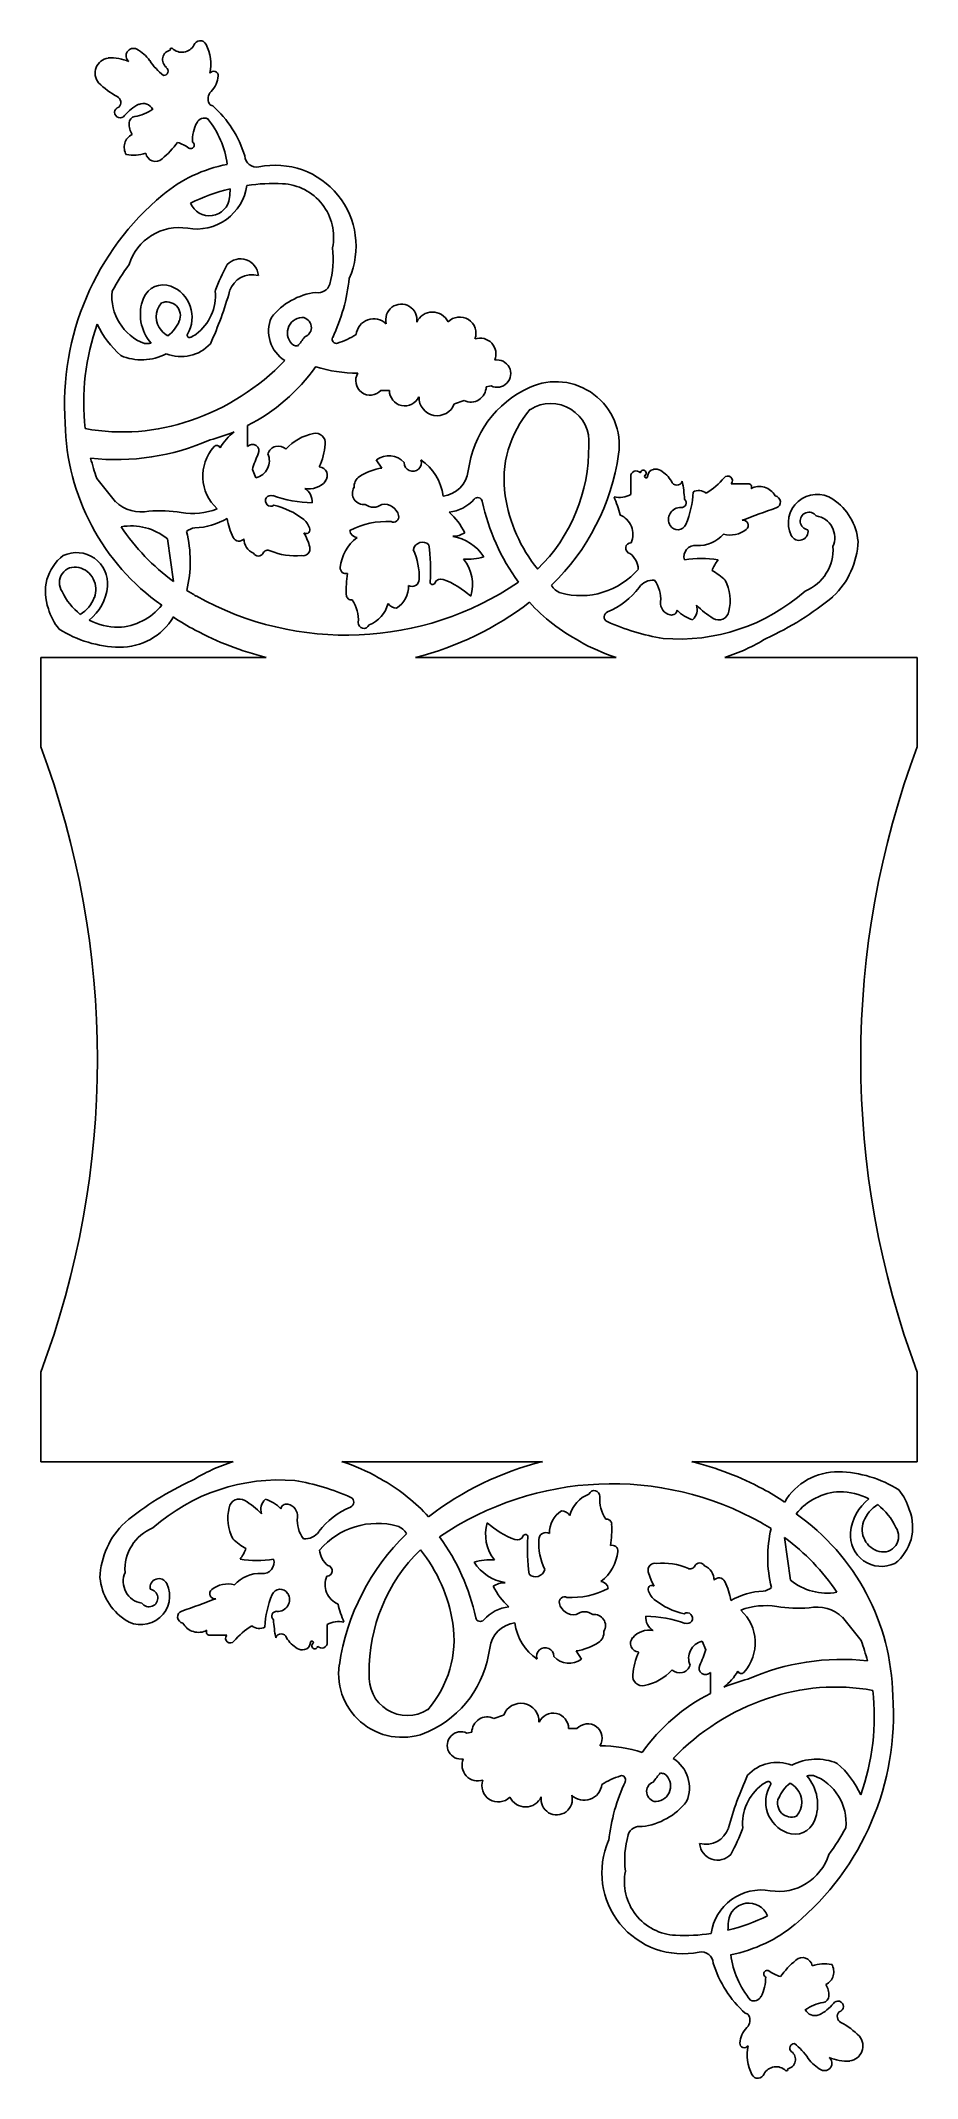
# Model space of a CAD drawing. Header units: inches. Extents: x -69 to 36, y -38 to 206.
import ezdxf

# ---------------------------------------------------------------- set-up
doc = ezdxf.new("R2010")
doc.units = ezdxf.units.IN
doc.layers.add('INTERIOR_LOOPS', color=7, linetype='CONTINUOUS')
doc.layers.add('OUTER_LOOP', color=7, linetype='CONTINUOUS')

msp = doc.modelspace()

# ---------------------------------------------------------------- linework, layer by layer
at = {"layer": 'INTERIOR_LOOPS', "color": 3, "linetype": 'Continuous', "ltscale": 25.4}
for p, q in [((-60.12, 151), (-62.36, 153.8)), ((-53.17, 141.45), (-53.9, 146.56)), ((-24.19, 132.34), (-0.14, 132.34)), ((-8.94, 35.91), (-32.99, 35.91)), ((20.77, 21.69), (20.04, 26.8)), ((29.22, 14.45), (26.99, 17.25))]:
    msp.add_line(p, q, dxfattribs=at)
for centre, radius, start, end in [((-50.41, 189.79), 6.1, 260.1015, 351.6964), ((-41.14, 166.87), 22.28, 103.6359, 116.6189), ((-57.98, 188.62), 11.59, 354.2118, 359.4894), ((-41.14, 166.87), 22.28, 87.3537, 98.3248), ((-40.42, 182.69), 6.44, 348.7893, 87.2562), ((-48.87, 187.7), 2.43, 202.0624, 354.2118), ((-52.49, 177.61), 6.25, 80.5172, 163.0466), ((-45.14, 180.1), 11.11, 344.3048, 6.9054), ((-36.26, 162.94), 27.66, 143.3883, 151.265), ((-24.55, 167.44), 25.21, 151.632, 159.5178), ((-45.15, 177.95), 2.16, 4.7074, 137.0747), ((-54.5, 175.61), 6.05, 174.0154, 249.4054), ((-54.4, 174.45), 2.55, 68.7496, 158.2841), ((-54.92, 173.12), 3.99, 329.4935, 68.7496), ((-53.96, 175.74), 5.82, 307.0133, 5.0989), ((-89.84, 188.45), 45.08, 335.76, 344.3059), ((-43.73, 175.36), 2.86, 75.33, 161.5978), ((-35.09, 168.05), 8.11, 97.2031, 141.5552), ((-35.81, 177.48), 1.42, 257.6669, 344.3048), ((-51.91, 173.46), 5.23, 158.2841, 221.3544), ((-52.73, 173.17), 2.51, 138.8358, 221.1642), ((-53.99, 173.3), 1.65, 337.4348, 112.5152), ((-36.26, 162.94), 27.66, 160.2609, 186.5916), ((-51.74, 177.2), 11.64, 204.9575, 228.2409), ((-52.31, 173.54), 3.07, 221.1642, 240.2094), ((-56.55, 174.37), 4.42, 307.9507, 337.4348), ((-51.25, 170.96), 0.273, 149.4935, 292.2992), ((-52.31, 173.54), 3.07, 292.2992, 307.0133), ((-37.65, 171.45), 4.13, 156.6365, 238.4272), ((-37.66, 171.24), 1.86, 93.5788, 233.0502), ((-37.86, 171.89), 1.21, 290.0521, 86.1941), ((-57, 174.46), 6.45, 247.277, 297.4051), ((-56.55, 174.37), 4.42, 269.0746, 279.3491), ((-52.26, 173.16), 4.77, 248.2097, 317.5844), ((-36.61, 179.59), 10.07, 257.5646, 260.3817), ((-60.22, 187.5), 28.27, 320.8582, 323.6688), ((-60.22, 187.5), 28.27, 288.7654, 316.1893), ((-0.69, 153.64), 12.88, 139.0847, 188.5637), ((-7.98, 158.18), 4.59, 354.3996, 122.0366), ((-59.28, 184.32), 24.96, 259.7112, 289.0771), ((-54.56, 180.24), 22.59, 284.8147, 292.5593), ((-41.43, 153.72), 7.21, 128.2371, 148.6853), ((-60.03, 184.14), 28.09, 263.7444, 293.5944), ((-44.32, 154.06), 5.33, 138.3936, 227.3262), ((-47.99, 157.32), 0.423, 18.9673, 138.3936), ((-23.7, 157.44), 20.28, 314.2474, 0.8125), ((-37.61, 162.61), 26.27, 194.0903, 199.6097), ((4.72, 154.45), 18.34, 188.5637, 218.984), ((-57.01, 154.3), 4.53, 226.6171, 281.4656), ((-54.75, 134.31), 15.6, 80.7459, 95.0082), ((-50.89, 157.97), 8.37, 260.7459, 290.6852), ((-58.26, 141.17), 6.93, 51.0544, 99.8055), ((-37.61, 162.61), 26.27, 213.8162, 233.6794), ((-64.97, 141.3), 1.87, 75.6242, 214.4388), ((-65.18, 140.49), 2.71, 339.2837, 75.6242), ((-59.8, 143.33), 7.39, 204.6789, 232.1672), ((-66.45, 140.96), 4.06, 301.3198, 339.2837), ((-33.13, 168.25), 37.01, 283.9783, 307.6418), ((6.06, 154.06), 22.44, 222.3391, 241.8624), ((6.37, 153.06), 21.72, 239.8868, 252.5536), ((-39.5, 15.19), 21.72, 59.8868, 72.5536), ((0, 0), 37.01, 103.9783, 127.6418), ((-39.25, 14.07), 22.57, 59.9725, 61.8569), ((-39.19, 14.19), 22.44, 42.3391, 59.967), ((33.31, 27.29), 4.06, 121.3198, 159.2837), ((26.67, 24.92), 7.39, 24.6789, 52.1672), ((32.05, 27.77), 2.71, 159.2837, 255.6242), ((31.84, 26.95), 1.87, 255.6242, 34.4388), ((-9.44, 10.81), 20.28, 134.2474, 180.8125), ((-37.85, 13.8), 18.34, 8.5637, 38.984), ((4.48, 5.64), 26.27, 33.8162, 53.6794), ((25.12, 27.08), 6.93, 231.0544, 279.8055), ((17.76, 10.28), 8.37, 80.7459, 110.6852), ((11.19, 14.19), 5.33, 318.3936, 47.3262), ((21.61, 33.94), 15.6, 260.7459, 275.0082), ((23.88, 13.95), 4.53, 46.6171, 101.4656), ((-32.44, 14.61), 12.88, 319.0847, 8.5637), ((4.48, 5.64), 26.27, 14.0903, 19.6097), ((-25.15, 10.07), 4.59, 174.3996, 302.0366), ((8.3, 14.54), 7.21, 308.2371, 328.6853), ((21.43, -11.99), 22.59, 104.8147, 112.5593), ((14.86, 10.93), 0.423, 198.9673, 318.3936), ((26.9, -15.89), 28.09, 83.7444, 113.5944), ((27.08, -19.25), 28.27, 108.7654, 136.1893), ((26.15, -16.07), 24.96, 79.7112, 109.0771), ((3.13, 5.31), 27.66, 340.2609, 6.5916), ((4.52, -3.2), 4.13, 336.6365, 58.4272), ((23.87, -6.21), 6.45, 67.277, 117.4051), ((27.08, -19.25), 28.27, 140.8582, 143.6688), ((4.53, -2.99), 1.86, 273.5788, 53.0502), ((3.48, -11.34), 10.07, 77.5646, 80.3817), ((56.71, -20.2), 45.08, 155.76, 164.3059), ((19.13, -4.91), 4.77, 68.2097, 137.5844), ((18.11, -2.71), 0.273, 329.4935, 112.2992), ((23.42, -6.12), 4.42, 89.0746, 99.3491), ((18.77, -5.21), 5.23, 338.2841, 41.3544), ((21.36, -7.36), 6.05, 354.0154, 69.4054), ((18.61, -8.94), 11.64, 24.9575, 48.2409), ((1.96, 0.2), 8.11, 277.2031, 321.5552), ((4.72, -3.64), 1.21, 110.0521, 266.1941), ((20.83, -7.49), 5.82, 127.0133, 185.0989), ((19.17, -5.29), 3.07, 112.2992, 127.0133), ((21.78, -4.87), 3.99, 149.4935, 248.7496), ((20.85, -5.05), 1.65, 157.4348, 292.5152), ((23.42, -6.12), 4.42, 127.9507, 157.4348), ((19.17, -5.29), 3.07, 41.1642, 60.2094), ((19.6, -4.92), 2.51, 318.8358, 41.1642), ((21.26, -6.2), 2.55, 248.7496, 338.2841), ((12, -11.85), 11.11, 164.3048, 186.9054), ((2.67, -9.23), 1.42, 77.6669, 164.3048), ((10.6, -7.11), 2.86, 255.33, 341.5978), ((-8.58, 0.81), 25.21, 331.632, 339.5178), ((3.13, 5.31), 27.66, 323.3883, 331.265), ((12.02, -9.7), 2.16, 184.7074, 317.0747), ((19.35, -9.36), 6.25, 260.5172, 343.0466), ((7.29, -14.44), 6.44, 168.7893, 267.2562), ((17.27, -21.54), 6.1, 80.1015, 171.6964), ((15.74, -19.44), 2.43, 22.0624, 174.2118), ((8.01, 1.38), 22.28, 283.6359, 296.6189), ((24.85, -20.37), 11.59, 174.2118, 179.4894), ((8.01, 1.38), 22.28, 267.3537, 278.3248)]:
    msp.add_arc(centre, radius, start, end, dxfattribs=at)
at = {"layer": 'OUTER_LOOP', "color": 3, "linetype": 'Continuous', "ltscale": 25.4}
for p, q in [((-28.31, 164.35), (-27.3, 164.35)), ((-15.72, 164.78), (-15.11, 164.89)), ((-19.52, 162.74), (-18.35, 163.13)), ((-44.3, 157.61), (-44.3, 160.12)), ((-43.29, 153.87), (-43.72, 154.88)), ((-28.87, 156.02), (-28.2, 155.02)), ((15.81, 153.16), (13.66, 153.16)), ((-69.07, 132.34), (-69.07, 121.63)), ((-69.07, 132.34), (-42.07, 132.34)), ((12.88, 132.34), (35.93, 132.34)), ((35.93, 121.63), (35.93, 132.34)), ((-69.07, 46.63), (-69.07, 35.91)), ((35.93, 35.91), (35.93, 46.63)), ((-46.02, 35.91), (-69.07, 35.91)), ((35.93, 35.91), (8.94, 35.91)), ((-48.94, 15.09), (-46.79, 15.09)), ((-4.27, 12.23), (-4.93, 13.23)), ((10.16, 14.38), (10.59, 13.37)), ((11.16, 10.65), (11.16, 8.13)), ((-13.62, 5.51), (-14.78, 5.12)), ((-17.42, 3.47), (-18.02, 3.36)), ((-4.83, 3.9), (-5.83, 3.9))]:
    msp.add_line(p, q, dxfattribs=at)
for centre, radius, start, end in [((-57.97, 204.47), 0.882, 62.918, 232.5159), ((-59.46, 201.55), 4.15, 34.0827, 62.918), ((-53.4, 205.23), 0.161, 45.3255, 217.5115), ((-52.15, 206.5), 1.62, 225.3255, 331.6498), ((-49.97, 205.47), 0.792, 26.1345, 160.8932), ((-54.19, 203.4), 5.49, 349.2946, 26.1345), ((-60.74, 202.39), 1.82, 98.0486, 219.9904), ((-60.64, 198.83), 5.38, 66.6416, 93.8105), ((-49.42, 208.35), 7.97, 214.0827, 231.6875), ((-53.33, 204), 1.15, 99.7702, 233.3368), ((-54.35, 202.64), 0.543, 268.996, 53.3368), ((-55.83, 207.42), 8.84, 224.4974, 242.4402), ((-48.35, 202.07), 0.538, 357.0866, 145.1538), ((-50.59, 202.19), 2.78, 314.0504, 357.0866), ((-59.56, 197.67), 0.655, 104.8334, 325.9126), ((-60.29, 198.87), 0.804, 314.5572, 62.4402), ((-55.42, 194.47), 4.58, 114.2423, 141.8579), ((-58.67, 202.43), 5.32, 279.4252, 304.504), ((-56.79, 197.5), 1.25, 25.3934, 114.2423), ((-47.81, 199.31), 1.22, 134.0504, 209.8162), ((-48.46, 198.94), 0.474, 209.8162, 270.7854), ((-57.51, 188.49), 13.48, 17.1238, 47.7575), ((-56.06, 196.3), 2.43, 177.6679, 211.9988), ((-57.67, 196.37), 0.819, 99.4252, 177.6679), ((-46.19, 194.25), 4.72, 151.8073, 181.7561), ((-49.48, 196.01), 0.981, 66.804, 151.8073), ((-57.27, 190.16), 10.61, 6.9993, 39.5902), ((-57.39, 193.5), 1.68, 115.5501, 212.2333), ((-62.29, 201.23), 11.98, 310.3757, 323.3468), ((-54.37, 188.96), 5.39, 55.4915, 71.7537), ((-51.08, 193.74), 0.407, 235.4915, 64.2254), ((-58.03, 197.84), 5.29, 261.4702, 286.9391), ((-55.32, 192.99), 1.19, 190.6463, 311.5941), ((-43.47, 174.6), 17.16, 100.9875, 129.8084), ((-43.22, 192.53), 1.41, 182.6322, 281.5687), ((-41, 181.64), 9.7, 336.4509, 101.5687), ((-33.54, 162.68), 32.68, 129.8084, 183.9993), ((-54.56, 180.24), 22.59, 334.9384, 353.7076), ((-25.87, 172.82), 1.87, 350.8929, 194.9557), ((-22.14, 171.67), 2.07, 25.3475, 155.673), ((-36.61, 179.59), 10.07, 287.9351, 301.9118), ((-29.17, 170.81), 2.13, 45.7328, 173.7598), ((-18.88, 171.19), 1.95, 339.7954, 135.6687), ((-33.66, 170.47), 0.485, 154.9384, 287.9351), ((-16.44, 168.7), 1.91, 337.5391, 108.3622), ((-54.56, 180.24), 22.59, 297.0314, 324.7092), ((-31.15, 182.67), 16.26, 252.1983, 270.3062), ((-29.6, 165.5), 1.73, 148.0637, 318.3468), ((-14.4, 166.36), 1.64, 244.1695, 99.7367), ((-25.44, 164.35), 1.86, 180, 334.9039), ((-17.55, 164.78), 1.84, 244.2099, 360), ((-5.26, 153.16), 12.68, 114.4575, 173.0826), ((-7.37, 157.78), 7.61, 351.7546, 114.4575), ((-21.57, 163.49), 2.18, 178.1539, 339.8964), ((-38.91, 160.87), 27.23, 180.985, 234.9092), ((-35.12, 153.06), 6.25, 101.8674, 137.1273), ((-36.16, 158.02), 1.19, 354.1084, 101.8674), ((-43.71, 157.09), 0.783, 334.0818, 138.4918), ((-32.48, 151.63), 11.7, 154.0818, 163.8767), ((-43.76, 155.9), 2.08, 283.071, 23.839), ((-40.6, 156.35), 1.32, 47.3795, 162.5083), ((-44.1, 158.83), 9.17, 336.4291, 354.1084), ((-27.38, 153.99), 2.51, 42.4341, 126.1347), ((-26.85, 160.6), 27.29, 314.0428, 351.7546), ((-35.77, 154.13), 1.04, 319.1964, 86.0078), ((-30.06, 152.78), 1.48, 123.1096, 183.8004), ((-27.28, 148.52), 6.57, 98.0355, 123.1096), ((-24.5, 155.67), 1.03, 179.1215, 19.8194), ((-26.97, 150.91), 6.16, 7.1498, 56.0205), ((-21.28, 155.1), 3.45, 276.9675, 353.0826), ((2.26, 154.04), 0.646, 38.9925, 182.1526), ((-27.02, 152.94), 28.65, 357.8474, 2.1526), ((3.12, 154.43), 0.352, 309.1506, 177.6793), ((3.45, 154.03), 0.176, 129.1506, 357.6791), ((4.54, 153.98), 0.921, 102.7591, 177.6791), ((4.6, 153.76), 1.15, 58.3001, 102.7591), ((3.12, 151.37), 3.96, 31.6498, 58.3001), ((13.23, 153.52), 0.56, 320.1698, 140.1698), ((-41.5, 151.11), 0.648, 70.4111, 303.8266), ((-36.28, 165.78), 14.92, 250.4111, 268.9615), ((-36.95, 155.15), 2.61, 259.7151, 319.1964), ((-38.46, 150.99), 1.91, 356.2183, 56.8718), ((-30.39, 152), 1.34, 149.3167, 278.0173), ((-16.72, 150.94), 0.555, 11.9629, 138.6598), ((0.26, 154.23), 2.73, 256.3184, 299.9558), ((-12.09, 146.49), 12.76, 13.3212, 23.5186), ((7.14, 153.66), 0.68, 198.3899, 341.6101), ((-11.82, 149.74), 19.95, 4.4686, 10.7076), ((-1.64, 152.5), 10.72, 336.8114, 358.1521), ((9.76, 150.99), 1.35, 48.9836, 120.6186), ((5.99, 159.56), 8.87, 301.7085, 320.1698), ((15.69, 152.77), 0.404, 327.9195, 72.1371), ((17.03, 150.7), 2.12, 28.2619, 118.312), ((18.8, 150.96), 0.742, 289.2497, 82.1616), ((23.92, 148.45), 3.43, 56.1919, 205.6864), ((-43.03, 142.06), 8.72, 51.1596, 77.5193), ((-29.2, 152.01), 1.67, 233.1, 306.9), ((-27.93, 148.91), 1.79, 14.0018, 98.5718), ((-26.82, 149.19), 0.639, 244.1389, 14.0018), ((-20.67, 154.41), 4.7, 276.4275, 318.6598), ((-25.09, 144.05), 7.54, 25.3253, 49.0167), ((8.66, 156.32), 25.39, 191.9629, 216.1339), ((-0.67, 147.09), 2.54, 336.7089, 66.9218), ((7.54, 148.88), 1.41, 86.123, 211.9936), ((7.68, 150.87), 0.579, 266.123, 47.516), ((66.97, 13), 145.39, 109.2497, 110.9579), ((22.97, 148.68), 1.06, 35.5561, 262.5605), ((23.39, 146.68), 2.66, 336.6941, 80.4847), ((22.03, 145.62), 6.84, 5.2202, 56.1919), ((-50.53, 146.29), 1.56, 92.6839, 133.7495), ((-65.83, 143.82), 14.67, 346.3708, 14.2005), ((-51, 156.28), 8.44, 272.6839, 300.3521), ((-38.91, 150.18), 7.91, 188.5962, 206.0833), ((-45.32, 147.04), 0.769, 206.0833, 321.2253), ((-38.85, 147.25), 2.06, 12.8062, 51.1596), ((-37.27, 147.61), 0.44, 229.1655, 12.8062), ((-43.23, 143.9), 6.6, 14.477, 30.7272), ((-28.06, 142.6), 5.15, 127.2301, 174.3149), ((-27.68, 139.26), 9.37, 86.3995, 117.6679), ((-31.1, 147.63), 0.935, 184.3808, 265.5691), ((-19.69, 149.39), 2.54, 269.5985, 303.8276), ((-20.69, 141.28), 5.65, 33.5922, 80.0049), ((7.24, 148.69), 1.05, 211.9936, 336.8114), ((9.7, 149.82), 4.08, 267.0651, 318.1601), ((13.52, 150.11), 3.11, 255.3167, 308.4808), ((15.07, 148.16), 0.618, 308.4808, 99.466), ((21.79, 147.42), 1.06, 205.6864, 11.2135), ((-63.02, 140.19), 5.5, 127.5617, 201.5327), ((-64.79, 141.16), 3.74, 354.7066, 115.0547), ((-42.89, 146.54), 1.84, 179.4293, 247.9046), ((-43, 145.12), 0.641, 206.5249, 333.4751), ((-41.86, 144.55), 0.641, 63.4249, 153.4751), ((-38.56, 152.28), 7.77, 247.1983, 275.2943), ((-37.64, 145.35), 0.824, 255.573, 14.477), ((-23.34, 145.02), 1.12, 46.8186, 167.415), ((-31.75, 141.94), 8.03, 358.1342, 24.4664), ((-42.54, 142.97), 20.17, 355.5113, 8.1807), ((-17.91, 150.35), 6.25, 265.3961, 288.0352), ((1.66, 145.43), 0.654, 90, 257.3306), ((-0.09, 142.73), 2.62, 4.4311, 52.1286), ((9.33, 144.43), 1.34, 83.3098, 197.1283), ((10.06, 130.35), 13.83, 81.6528, 98.3472), ((20.53, 145.23), 5.32, 291.7461, 4.2882), ((19.32, 146.57), 9.53, 313.1539, 358.0345), ((-32.51, 143.05), 0.677, 174.3149, 286.0247), ((-19.47, 140.39), 13.01, 171.1173, 182.5286), ((-21.12, 140.93), 0.798, 70.0408, 156.3927), ((-22.27, 141.06), 4.92, 343.523, 38.3665), ((-4.39, 148.83), 9.09, 254.5357, 319.5365), ((16.88, 140.52), 5.96, 143.8447, 158.0886), ((8.5, 137.17), 6.26, 44.9849, 62.9127), ((-66.84, 141.35), 5.79, 308.1683, 354.7066), ((-37.61, 162.61), 26.27, 237.8959, 240.7293), ((-32.48, 171.71), 36.71, 240.6835, 304.2048), ((-31.85, 139.84), 0.61, 182.5286, 280.1029), ((-35.63, 136.76), 4.61, 356.9249, 32.5376), ((-28.06, 140.82), 3.05, 301.9537, 2.5705), ((-24.58, 141.71), 0.861, 240.0175, 358.1342), ((-22.13, 141.37), 0.3, 175.5113, 336.3927), ((-24.19, 132.49), 9.77, 47.2573, 70.0408), ((-6.12, 141.94), 2, 208.6584, 249.8464), ((-4.49, 145.96), 8.82, 292.0466, 323.6262), ((4.32, 139.47), 2.13, 85.9622, 143.6262), ((1.43, 139.36), 3.77, 354.6718, 36.3506), ((7.38, 157.27), 22.74, 265.2246, 311.6753), ((8.16, 139.15), 5.36, 346.0607, 27.0918), ((2.85, 167.46), 36.11, 294.5131, 309.5427), ((-62.08, 139.78), 6.27, 194.831, 220.2903), ((-59.8, 143.33), 7.39, 242.1166, 270.1757), ((-60.12, 143.06), 7.13, 272.7152, 321.1593), ((-59.49, 140.86), 7.3, 268.7474, 329.7535), ((-36.24, 162.44), 30.42, 236.1425, 241.8938), ((-31.2, 139.83), 3.89, 292.0044, 344.7783), ((-26.47, 139.36), 1.12, 209.2565, 271.2106), ((-0.95, 137.2), 0.631, 112.0466, 245.9511), ((6.66, 138.87), 1.48, 174.6718, 257.3353), ((6.49, 138.13), 0.714, 257.3353, 350.0911), ((10.05, 140.55), 3.83, 221.7567, 254.9836), ((7.84, 138.08), 1.73, 315.0339, 16.9172), ((16.49, 145.42), 9.78, 224.3209, 239.316), ((12.13, 138.07), 1.25, 239.316, 350.2724), ((-59.34, 147.66), 14.11, 237.8056, 268.7474), ((-33.13, 168.25), 37.01, 241.8938, 256.0217), ((-30.36, 136.48), 0.67, 176.9249, 337.9963), ((10.11, 161.97), 27.76, 245.9511, 260.41), ((6.37, 153.06), 21.72, 287.4464, 301.8249), ((-169.43, 84.13), 107.14, 339.5127, 20.4873), ((136.3, 84.13), 107.14, 159.5127, 200.4873), ((-39.5, 15.19), 21.72, 107.4464, 121.8249), ((0, 0), 37.01, 61.8938, 76.0217), ((26.36, 27.39), 7.3, 88.7474, 149.7535), ((26.21, 20.59), 14.11, 57.8056, 88.7474), ((-35.98, 0.79), 36.11, 114.5131, 129.5427), ((-40.51, 10.98), 22.74, 85.2246, 131.6753), ((-43.24, 6.28), 27.76, 65.9511, 80.41), ((-0.65, -3.45), 36.71, 60.6835, 124.2048), ((-1.94, 28.42), 3.89, 112.0044, 164.7783), ((-2.77, 31.77), 0.67, 356.9249, 157.9963), ((3.1, 5.81), 30.42, 56.1425, 61.8938), ((26.98, 25.19), 7.13, 92.7152, 141.1593), ((26.67, 24.92), 7.39, 62.1166, 90.1757), ((28.94, 28.47), 6.27, 14.831, 40.2903), ((-41.29, 29.1), 5.36, 166.0607, 207.0918), ((-45.26, 30.18), 1.25, 59.316, 170.2724), ((-49.62, 22.84), 9.78, 44.3209, 59.316), ((-40.97, 30.17), 1.73, 135.0339, 196.9172), ((-43.18, 27.7), 3.83, 41.7567, 74.9836), ((-39.62, 30.12), 0.714, 77.3353, 170.0911), ((-39.79, 29.38), 1.48, 354.6718, 77.3353), ((-28.64, 22.29), 8.82, 112.0466, 143.6262), ((-32.19, 31.05), 0.631, 292.0466, 65.9511), ((-5.07, 27.43), 3.05, 121.9537, 182.5705), ((-6.67, 28.89), 1.12, 29.2565, 91.2106), ((2.5, 31.49), 4.61, 176.9249, 212.5376), ((5.77, 7.38), 27.23, 0.985, 54.9092), ((33.71, 26.9), 5.79, 128.1683, 174.7066), ((29.89, 28.06), 5.5, 307.5617, 21.5327), ((-52.45, 21.68), 9.53, 133.1539, 178.0345), ((-53.66, 23.02), 5.32, 111.7461, 184.2882), ((-34.57, 28.89), 3.77, 174.6718, 216.3506), ((-37.45, 28.78), 2.13, 265.9622, 323.6262), ((-28.74, 19.42), 9.09, 74.5357, 139.5365), ((-6.28, 7.65), 27.29, 134.0428, 171.7546), ((-27.01, 26.31), 2, 28.6584, 69.8464), ((-41.79, 11.93), 25.39, 11.9629, 36.1339), ((-10.86, 27.19), 4.92, 163.523, 218.3665), ((-8.94, 35.76), 9.77, 227.2573, 250.0408), ((-12.01, 27.32), 0.798, 250.0408, 336.3927), ((-11, 26.88), 0.3, 355.5113, 156.3927), ((-8.55, 26.55), 0.861, 60.0175, 178.1342), ((-1.28, 28.41), 0.61, 2.5286, 100.1029), ((-13.67, 27.86), 13.01, 351.1173, 2.5286), ((4.48, 5.64), 26.27, 57.8959, 60.7293), ((32.69, 24.43), 14.67, 166.3708, 194.2005), ((31.66, 27.09), 3.74, 174.7066, 295.0547), ((-41.63, 31.08), 6.26, 224.9849, 242.9127), ((-50.01, 27.73), 5.96, 323.8447, 338.0886), ((-33.05, 25.52), 2.62, 184.4311, 232.1286), ((9.4, 25.28), 20.17, 175.5113, 188.1807), ((-1.39, 26.31), 8.03, 178.1342, 204.4664), ((-5.07, 25.65), 5.15, 307.2301, 354.3149), ((-0.62, 25.21), 0.677, 354.3149, 106.0247), ((-55.16, 22.63), 6.84, 185.2202, 236.1919), ((-56.53, 21.57), 2.66, 156.6941, 260.4847), ((-42.83, 18.43), 4.08, 87.0651, 138.1601), ((-43.19, 37.9), 13.83, 261.6528, 278.3472), ((-42.46, 23.83), 1.34, 263.3098, 17.1283), ((-32.46, 21.16), 2.54, 156.7089, 246.9218), ((-34.8, 22.82), 0.654, 270, 77.3306), ((-15.22, 17.9), 6.25, 85.3961, 108.0352), ((-12.45, 26.97), 5.65, 213.5922, 260.0049), ((-9.79, 23.23), 1.12, 226.8186, 347.415), ((4.51, 22.9), 0.824, 75.573, 194.477), ((10.1, 24.35), 6.6, 194.477, 210.7272), ((5.43, 15.97), 7.77, 67.1983, 95.2943), ((8.73, 23.7), 0.641, 243.4249, 333.4751), ((9.87, 23.13), 0.641, 26.5249, 153.4751), ((9.75, 21.71), 1.84, 359.4293, 67.9046), ((-57.06, 19.8), 3.43, 236.1919, 25.6864), ((-56.1, 19.57), 1.06, 215.5561, 82.5605), ((-54.92, 20.83), 1.06, 25.6864, 191.2135), ((-48.2, 20.09), 0.618, 128.4808, 279.466), ((-46.65, 18.14), 3.11, 75.3167, 128.4808), ((-31.49, 15.75), 10.72, 156.8114, 178.1521), ((-40.38, 19.56), 1.05, 31.9936, 156.8114), ((-40.68, 19.37), 1.41, 266.123, 31.9936), ((-13.45, 18.86), 2.54, 89.5985, 123.8276), ((-8.04, 24.2), 7.54, 205.3253, 229.0167), ((-6.32, 19.06), 0.639, 64.1389, 194.0018), ((-5.45, 28.99), 9.37, 266.3995, 297.6679), ((-2.03, 20.62), 0.935, 4.3808, 85.5691), ((4.14, 20.64), 0.44, 49.1655, 192.8062), ((5.72, 21), 2.06, 192.8062, 231.1596), ((12.19, 21.21), 0.769, 26.0833, 141.2253), ((5.78, 18.07), 7.91, 8.5962, 26.0833), ((17.87, 11.97), 8.44, 92.6839, 120.3521), ((17.4, 21.96), 1.56, 272.6839, 313.7495), ((-51.93, 17.29), 0.742, 109.2497, 262.1616), ((-100.1, 155.25), 145.39, 289.2497, 290.9579), ((-40.81, 17.39), 0.579, 86.123, 227.516), ((-21.04, 21.77), 12.76, 193.3212, 203.5186), ((-16.41, 17.31), 0.555, 191.9629, 318.6598), ((-12.46, 13.84), 4.7, 96.4275, 138.6598), ((-5.2, 19.34), 1.79, 194.0018, 278.5718), ((-3.93, 16.24), 1.67, 53.1, 126.9), ((-2.75, 16.25), 1.34, 329.3167, 98.0173), ((3.15, 2.47), 14.92, 70.4111, 88.9615), ((5.32, 17.26), 1.91, 176.2183, 236.8718), ((9.89, 26.19), 8.72, 231.1596, 257.5193), ((8.37, 17.14), 0.648, 250.4111, 123.8266), ((-50.17, 17.56), 2.12, 208.2619, 298.312), ((-48.82, 15.48), 0.404, 147.9195, 252.1371), ((-46.36, 14.73), 0.56, 140.1698, 320.1698), ((-39.12, 8.69), 8.87, 121.7085, 140.1698), ((-42.89, 17.26), 1.35, 228.9836, 300.6186), ((-21.31, 18.51), 19.95, 184.4686, 190.7076), ((-40.27, 14.59), 0.68, 18.3899, 161.6101), ((-36.25, 16.88), 3.96, 211.6498, 238.3001), ((-6.12, 15.31), 28.65, 177.8474, 182.1526), ((-33.39, 14.02), 2.73, 76.3184, 119.9558), ((-11.86, 13.15), 3.45, 96.9675, 173.0826), ((-6.16, 17.34), 6.16, 187.1498, 236.0205), ((-3.07, 15.47), 1.48, 303.1096, 3.8004), ((2.63, 14.13), 1.04, 139.1964, 266.0078), ((3.82, 13.1), 2.61, 79.7151, 139.1964), ((-37.73, 14.5), 1.15, 238.3001, 282.7591), ((-37.68, 14.27), 0.921, 282.7591, 357.6791), ((-36.58, 14.23), 0.176, 309.1506, 177.6791), ((-36.25, 13.82), 0.352, 129.1506, 357.6793), ((-35.39, 14.21), 0.646, 218.9925, 2.1526), ((-27.87, 15.09), 12.68, 294.4575, 353.0826), ((-8.63, 12.58), 1.03, 359.1215, 199.8194), ((-5.75, 14.26), 2.51, 222.4341, 306.1347), ((-5.85, 19.73), 6.57, 278.0355, 303.1096), ((10.97, 9.42), 9.17, 156.4291, 174.1084), ((10.63, 12.35), 2.08, 103.071, 203.839), ((-0.65, 16.62), 11.7, 334.0818, 343.8767), ((-25.77, 10.47), 7.61, 171.7546, 294.4575), ((3.03, 10.24), 1.19, 174.1084, 281.8674), ((1.99, 15.19), 6.25, 281.8674, 317.1273), ((7.47, 11.9), 1.32, 227.3795, 342.5083), ((10.58, 11.16), 0.783, 154.0818, 318.4918), ((21.43, -11.99), 22.59, 117.0314, 144.7092), ((0.41, 5.57), 32.68, 309.8084, 3.9993), ((-15.58, 3.47), 1.84, 64.2099, 180), ((-11.56, 4.76), 2.18, 358.1539, 159.8964), ((-7.69, 3.9), 1.86, 0, 154.9039), ((-18.73, 1.89), 1.64, 64.1695, 279.7367), ((-3.54, 2.75), 1.73, 328.0637, 138.3468), ((-16.69, -0.45), 1.91, 157.5391, 288.3622), ((-1.98, -14.42), 16.26, 72.1983, 90.3062), ((-14.26, -2.94), 1.95, 159.7954, 315.6687), ((3.48, -11.34), 10.07, 107.9351, 121.9118), ((21.43, -11.99), 22.59, 154.9384, 173.7076), ((0.52, -2.22), 0.485, 334.9384, 107.9351), ((-10.99, -3.42), 2.07, 205.3475, 335.673), ((-7.26, -4.57), 1.87, 170.8929, 14.9557), ((-3.97, -2.56), 2.13, 225.7328, 353.7598), ((7.86, -13.39), 9.7, 156.4509, 281.5687), ((10.34, -6.35), 17.16, 280.9875, 309.8084), ((10.09, -24.27), 1.41, 2.6322, 101.5687), ((24.38, -20.24), 13.48, 197.1238, 227.7575), ((24.14, -21.9), 10.61, 186.9993, 219.5902), ((29.15, -32.98), 11.98, 130.3757, 143.3468), ((22.18, -24.74), 1.19, 10.6463, 131.5941), ((24.9, -29.59), 5.29, 81.4702, 106.9391), ((24.26, -25.25), 1.68, 295.5501, 32.2333), ((13.06, -26), 4.72, 331.8073, 1.7561), ((17.95, -25.49), 0.407, 55.4915, 244.2254), ((21.23, -20.71), 5.39, 235.4915, 251.7537), ((22.92, -28.05), 2.43, 357.6679, 31.9988), ((16.35, -27.76), 0.981, 246.804, 331.8073), ((25.54, -34.18), 5.32, 99.4252, 124.504), ((22.29, -26.22), 4.58, 294.2423, 321.8579), ((24.53, -28.12), 0.819, 279.4252, 357.6679), ((26.43, -29.41), 0.655, 284.8334, 145.9126), ((15.33, -30.69), 0.474, 29.8162, 90.7854), ((14.68, -31.06), 1.22, 314.0504, 29.8162), ((23.65, -29.25), 1.25, 205.3934, 294.2423), ((27.16, -30.62), 0.804, 134.5572, 242.4402), ((22.7, -39.16), 8.84, 44.4974, 62.4402), ((15.22, -33.82), 0.538, 177.0866, 325.1538), ((17.46, -33.94), 2.78, 134.0504, 177.0866), ((21.06, -35.15), 5.49, 169.2946, 206.1345), ((21.21, -34.39), 0.543, 88.996, 233.3368), ((16.28, -40.1), 7.97, 34.0827, 51.6875), ((27.61, -34.14), 1.82, 278.0486, 39.9904), ((19.02, -38.25), 1.62, 45.3255, 151.6498), ((20.2, -35.75), 1.15, 279.7702, 53.3368), ((26.32, -33.3), 4.15, 214.0827, 242.918), ((24.83, -36.22), 0.882, 242.918, 52.5159), ((27.5, -30.58), 5.38, 246.6416, 273.8105), ((16.84, -37.22), 0.792, 206.1345, 340.8932), ((20.27, -36.98), 0.161, 225.3255, 37.5115)]:
    msp.add_arc(centre, radius, start, end, dxfattribs=at)

doc.saveas('drawing.dxf')
